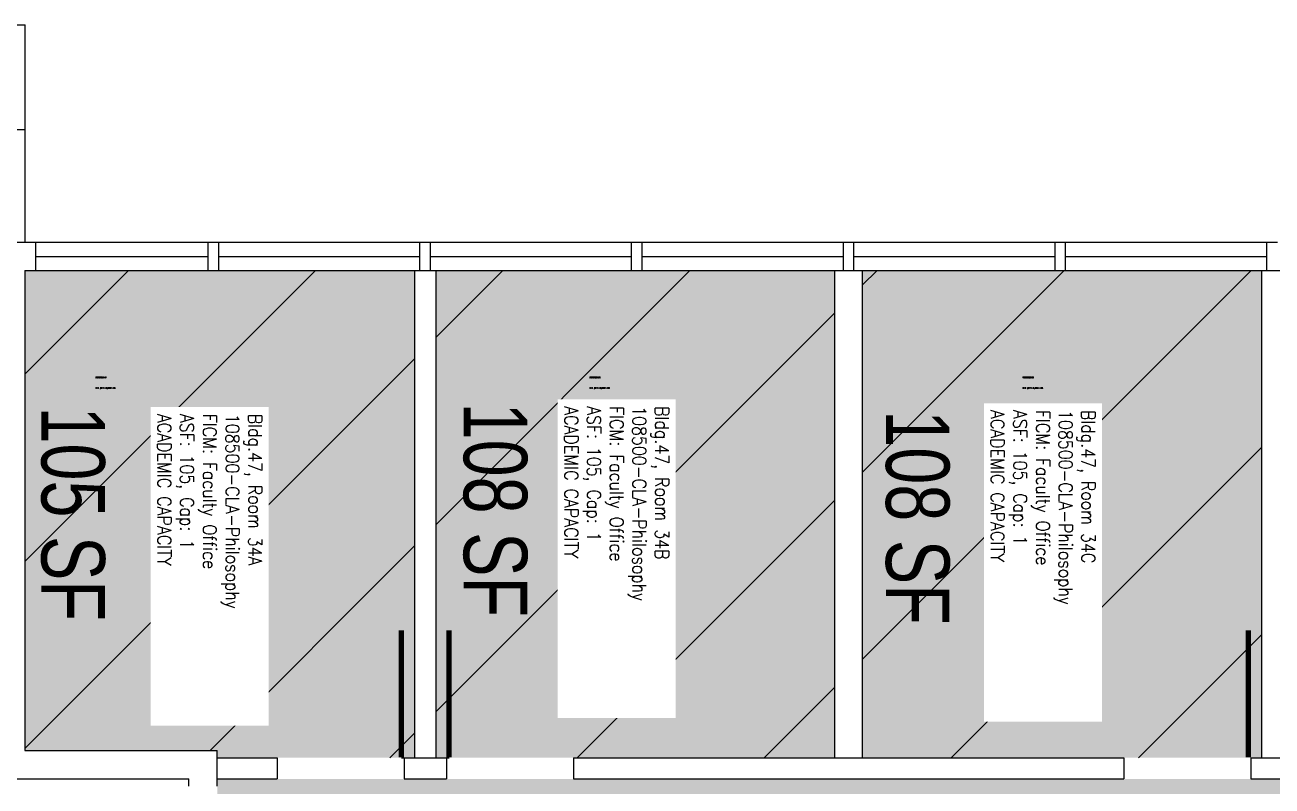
# Model space of a CAD drawing. Header units: inches. Extents: x 0 to 3310, y -908 to 1330.
# Drawn here: x 1684 to 2037.4, y -448 to -232.3 of the extents above; entities that cross this region are included whole.
import ezdxf
from ezdxf.enums import TextEntityAlignment as Align

# ---------------------------------------------------------------- set-up
doc = ezdxf.new("R2010")
doc.units = ezdxf.units.IN
doc.header["$LTSCALE"] = 0.25
doc.header["$MEASUREMENT"] = 0
for name, color, linetype in [('A-DOOR', 2, 'CONTINUOUS'), ('A-GLAZ', 1, 'CONTINUOUS'), ('A-GLAZ-SILL', 2, 'CONTINUOUS'), ('A-IDEN-CNUM', 7, 'CONTINUOUS'), ('A-IDEN-RNUM', 7, 'CONTINUOUS'), ('A-IDEN-SNUM', 4, 'CONTINUOUS'), ('A-IDEN-VNUM', 4, 'CONTINUOUS'), ('A-WALL', 5, 'CONTINUOUS'), ('AREA-TEXT', 3, 'CONTINUOUS'), ('Rooms-Capacity', 4, 'CONTINUOUS'), ('Rooms-Category-Color', 7, 'CONTINUOUS'), ('Rooms-College-Color', 7, 'CONTINUOUS'), ('Rooms-Department-Color', 7, 'CONTINUOUS'), ('Rooms-Division-Color', 7, 'CONTINUOUS'), ('Rooms-Information', 7, 'CONTINUOUS')]:
    doc.layers.add(name, color=color, linetype=linetype)
doc.styles.add('AREA', font='arial.ttf', dxfattribs={"width": 0.75, "height": 18})
doc.styles.add('ROOMSNUMBER', font='txt.shx', dxfattribs={"height": 0.03})
doc.styles.add('ROOMVNUMBER', font='simplex.shx', dxfattribs={"width": 0.85})

msp = doc.modelspace()

# ---------------------------------------------------------------- hatches: boundary and pattern name
at = {"layer": 'Rooms-Capacity'}
h = msp.add_hatch(dxfattribs=at)
h.set_pattern_fill('ANSI31', color=256, scale=300, style=0)
h.paths.add_polyline_path([(1794.44, -301.91), (1738.94, -301.91), (1735.94, -301.91), (1686.98, -301.91), (1683.98, -301.91), (1683.98, -437.91), (1738.49, -437.91), (1738.49, -439.95), (1791.44, -439.95), (1794.44, -439.95)])
h = msp.add_hatch(dxfattribs=at)
h.set_pattern_fill('ANSI31', color=256, scale=300, style=0)
h.paths.add_polyline_path([(1913.49, -301.91), (1913.48, -301.91), (1858.94, -301.91), (1855.94, -301.91), (1800.44, -301.91), (1800.44, -439.95), (1803.44, -439.95), (1913.49, -439.95)])
h = msp.add_hatch(dxfattribs=at)
h.set_pattern_fill('ANSI31', color=256, scale=300, style=0)
h.paths.add_polyline_path([(2034.44, -301.91), (1978.94, -301.91), (1975.94, -301.91), (1921.41, -301.91), (1921.41, -439.95), (2031.44, -439.95), (2034.44, -439.95)])
at = {"layer": 'Rooms-Category-Color', "true_color": 0xfa9ba3}
for points in [[(1794.44, -301.91), (1738.94, -301.91), (1735.94, -301.91), (1686.98, -301.91), (1683.98, -301.91), (1683.98, -437.91), (1738.49, -437.91), (1738.49, -439.95), (1791.44, -439.95), (1794.44, -439.95)], [(1913.49, -301.91), (1913.48, -301.91), (1858.94, -301.91), (1855.94, -301.91), (1800.44, -301.91), (1800.44, -439.95), (1803.44, -439.95), (1913.49, -439.95)], [(2034.44, -301.91), (1978.94, -301.91), (1975.94, -301.91), (1921.41, -301.91), (1921.41, -439.95), (2031.44, -439.95), (2034.44, -439.95)]]:
    msp.add_hatch(color=241, dxfattribs=at).paths.add_polyline_path(points)
at = {"layer": 'Rooms-Category-Color', "true_color": 0xadadad}
msp.add_hatch(color=253, dxfattribs=at).paths.add_polyline_path([(2579.93, -463.95), (2579.93, -445.95), (2407.44, -445.95), (2283.44, -445.95), (2271.44, -445.95), (2043.44, -445.95), (2031.44, -445.95), (1803.44, -445.95), (1791.44, -445.95), (1738.49, -445.95), (1738.49, -447.95), (1738.49, -461.94), (1738.49, -501.95), (1738.49, -515.94), (1738.49, -517.95), (1791.44, -517.95), (1803.44, -517.95), (2031.44, -517.95), (2043.44, -517.95), (2271.44, -517.95), (2283.44, -517.95), (2401.44, -517.95), (2401.44, -571.95), (2455.94, -571.95), (2455.94, -517.95), (2579.93, -517.95), (2579.93, -499.95)])
at = {"layer": 'Rooms-College-Color', "true_color": 0xb2d6e9}
for points in [[(1794.44, -301.91), (1738.94, -301.91), (1735.94, -301.91), (1686.98, -301.91), (1683.98, -301.91), (1683.98, -437.91), (1738.49, -437.91), (1738.49, -439.95), (1791.44, -439.95), (1794.44, -439.95)], [(1913.49, -301.91), (1913.48, -301.91), (1858.94, -301.91), (1855.94, -301.91), (1800.44, -301.91), (1800.44, -439.95), (1803.44, -439.95), (1913.49, -439.95)], [(2034.44, -301.91), (1978.94, -301.91), (1975.94, -301.91), (1921.41, -301.91), (1921.41, -439.95), (2031.44, -439.95), (2034.44, -439.95)]]:
    msp.add_hatch(color=254, dxfattribs=at).paths.add_polyline_path(points)
at = {"layer": 'Rooms-College-Color', "true_color": 0xadadad}
msp.add_hatch(color=253, dxfattribs=at).paths.add_polyline_path([(2579.93, -463.95), (2579.93, -445.95), (2407.44, -445.95), (2283.44, -445.95), (2271.44, -445.95), (2043.44, -445.95), (2031.44, -445.95), (1803.44, -445.95), (1791.44, -445.95), (1738.49, -445.95), (1738.49, -447.95), (1738.49, -461.94), (1738.49, -501.95), (1738.49, -515.94), (1738.49, -517.95), (1791.44, -517.95), (1803.44, -517.95), (2031.44, -517.95), (2043.44, -517.95), (2271.44, -517.95), (2283.44, -517.95), (2401.44, -517.95), (2401.44, -571.95), (2455.94, -571.95), (2455.94, -517.95), (2579.93, -517.95), (2579.93, -499.95)])
at = {"layer": 'Rooms-Department-Color', "true_color": 0xb2d6e9}
for points in [[(1794.44, -301.91), (1738.94, -301.91), (1735.94, -301.91), (1686.98, -301.91), (1683.98, -301.91), (1683.98, -437.91), (1738.49, -437.91), (1738.49, -439.95), (1791.44, -439.95), (1794.44, -439.95)], [(1913.49, -301.91), (1913.48, -301.91), (1858.94, -301.91), (1855.94, -301.91), (1800.44, -301.91), (1800.44, -439.95), (1803.44, -439.95), (1913.49, -439.95)], [(2034.44, -301.91), (1978.94, -301.91), (1975.94, -301.91), (1921.41, -301.91), (1921.41, -439.95), (2031.44, -439.95), (2034.44, -439.95)]]:
    msp.add_hatch(color=254, dxfattribs=at).paths.add_polyline_path(points)
at = {"layer": 'Rooms-Department-Color', "true_color": 0xacacac}
msp.add_hatch(color=253, dxfattribs=at).paths.add_polyline_path([(2579.93, -463.95), (2579.93, -445.95), (2407.44, -445.95), (2283.44, -445.95), (2271.44, -445.95), (2043.44, -445.95), (2031.44, -445.95), (1803.44, -445.95), (1791.44, -445.95), (1738.49, -445.95), (1738.49, -447.95), (1738.49, -461.94), (1738.49, -501.95), (1738.49, -515.94), (1738.49, -517.95), (1791.44, -517.95), (1803.44, -517.95), (2031.44, -517.95), (2043.44, -517.95), (2271.44, -517.95), (2283.44, -517.95), (2401.44, -517.95), (2401.44, -571.95), (2455.94, -571.95), (2455.94, -517.95), (2579.93, -517.95), (2579.93, -499.95)])
at = {"layer": 'Rooms-Division-Color', "true_color": 0xb2d6e9}
for points in [[(1794.44, -301.91), (1738.94, -301.91), (1735.94, -301.91), (1686.98, -301.91), (1683.98, -301.91), (1683.98, -437.91), (1738.49, -437.91), (1738.49, -439.95), (1791.44, -439.95), (1794.44, -439.95)], [(1913.49, -301.91), (1913.48, -301.91), (1858.94, -301.91), (1855.94, -301.91), (1800.44, -301.91), (1800.44, -439.95), (1803.44, -439.95), (1913.49, -439.95)], [(2034.44, -301.91), (1978.94, -301.91), (1975.94, -301.91), (1921.41, -301.91), (1921.41, -439.95), (2031.44, -439.95), (2034.44, -439.95)]]:
    msp.add_hatch(color=254, dxfattribs=at).paths.add_polyline_path(points)
at = {"layer": 'Rooms-Division-Color', "true_color": 0xadadad}
msp.add_hatch(color=253, dxfattribs=at).paths.add_polyline_path([(2579.93, -463.95), (2579.93, -445.95), (2407.44, -445.95), (2283.44, -445.95), (2271.44, -445.95), (2043.44, -445.95), (2031.44, -445.95), (1803.44, -445.95), (1791.44, -445.95), (1738.49, -445.95), (1738.49, -447.95), (1738.49, -461.94), (1738.49, -501.95), (1738.49, -515.94), (1738.49, -517.95), (1791.44, -517.95), (1803.44, -517.95), (2031.44, -517.95), (2043.44, -517.95), (2271.44, -517.95), (2283.44, -517.95), (2401.44, -517.95), (2401.44, -571.95), (2455.94, -571.95), (2455.94, -517.95), (2579.93, -517.95), (2579.93, -499.95)])

# ---------------------------------------------------------------- linework, layer by layer
at = {"layer": 'A-DOOR', "elevation": 0}
for points in [[(1790.69, -439.86, 1.5, 1.5, 0), (1790.69, -403.86, 0, 0, 0), (1791.44, -403.86, 0, 0, 0.414214), (1755.44, -439.86, 0, 0, 0.414214)], [(1804.19, -439.86, 1.5, 1.5, 0), (1804.19, -403.86, 0, 0, 0), (1803.44, -403.86, 0, 0, -0.414214), (1839.44, -439.86, 0, 0, -0.414214)], [(2030.69, -439.86, 1.5, 1.5, 0), (2030.69, -403.86, 0, 0, 0), (2031.44, -403.86, 0, 0, 0.414214), (1995.44, -439.86, 0, 0, 0.414214)]]:
    msp.add_lwpolyline(points, format="xyseb", dxfattribs=at)
at = {"layer": 'A-GLAZ'}
for p, q in [((1686.98, -297.89, 0), (1735.94, -297.89, 0)), ((1738.94, -297.89, 0), (1795.94, -297.89, 0)), ((1798.94, -297.89, 0), (1855.94, -297.89, 0)), ((1858.94, -297.89, 0), (1915.94, -297.89, 0)), ((1918.94, -297.89, 0), (1975.94, -297.89, 0)), ((1978.94, -297.89, 0), (2035.94, -297.89, 0))]:
    msp.add_line(p, q, dxfattribs=at)
at = {"layer": 'A-GLAZ-SILL'}
for p, q in [((1686.98, -293.87, 0), (1735.94, -293.87, 0)), ((1738.94, -293.87, 0), (1795.94, -293.87, 0)), ((1798.94, -293.87, 0), (1855.94, -293.87, 0)), ((1858.94, -293.87, 0), (1915.94, -293.87, 0)), ((1918.94, -293.87, 0), (1975.94, -293.87, 0)), ((1978.94, -293.87, 0), (2035.94, -293.87, 0)), ((1686.98, -301.91, 0), (1735.94, -301.91, 0)), ((1738.94, -301.91, 0), (1794.44, -301.91, 0)), ((1800.44, -301.91, 0), (1855.94, -301.91, 0)), ((1858.94, -301.91, 0), (1913.48, -301.91, 0)), ((1921.4, -301.91, 0), (1975.94, -301.91, 0)), ((1978.94, -301.91, 0), (2034.44, -301.91, 0))]:
    msp.add_line(p, q, dxfattribs=at)
at = {"layer": 'A-WALL'}
for p, q in [((1663.98, -232.3, 0), (1684.02, -232.3)), ((1684.02, -293.87), (1684.02, -232.3, 0)), ((1675.98, -261.92), (1684.02, -261.92)), ((1675.98, -293.87), (1686.98, -293.87)), ((1686.98, -293.87), (1686.98, -301.91)), ((1735.94, -301.91, 0), (1735.94, -293.84, 0)), ((1735.94, -293.87, 0), (1738.94, -293.87, 0)), ((1738.94, -301.91, 0), (1738.94, -293.84, 0)), ((1795.94, -301.91, 0), (1795.94, -293.84, 0)), ((1795.94, -293.87, 0), (1798.94, -293.87, 0)), ((1798.94, -301.91, 0), (1798.94, -293.84, 0)), ((1855.94, -301.91, 0), (1855.94, -293.84, 0)), ((1855.94, -293.87, 0), (1858.94, -293.87, 0)), ((1858.94, -301.91, 0), (1858.94, -293.84, 0)), ((1915.94, -301.91, 0), (1915.94, -293.84, 0)), ((1915.94, -293.87, 0), (1918.94, -293.87, 0)), ((1918.94, -301.91, 0), (1918.94, -293.84, 0)), ((1975.94, -301.91, 0), (1975.94, -293.84, 0)), ((1975.94, -293.87, 0), (1978.94, -293.87, 0)), ((1978.94, -301.91, 0), (1978.94, -293.84, 0)), ((2035.94, -301.91, 0), (2035.94, -293.84, 0)), ((2035.94, -293.87, 0), (2038.94, -293.87, 0)), ((1683.98, -301.91), (1683.98, -437.91)), ((1683.98, -301.91), (1686.98, -301.91)), ((1735.94, -301.91, 0), (1738.94, -301.91, 0)), ((1794.44, -301.91, 0), (1800.44, -301.91, 0)), ((1794.44, -301.91, 0), (1794.44, -439.95, 0)), ((1800.44, -301.91, 0), (1800.44, -439.95, 0)), ((1855.94, -301.91, 0), (1858.94, -301.91, 0)), ((1913.48, -301.91, 0), (1921.4, -301.91, 0)), ((1913.49, -439.95, 0), (1913.49, -301.91, 0)), ((1915.94, -301.91, 0), (1918.94, -301.91, 0)), ((1921.41, -439.95, 0), (1921.41, -301.91, 0)), ((1975.94, -301.91, 0), (1978.94, -301.91, 0)), ((2034.44, -301.91, 0), (2040.44, -301.91, 0)), ((2034.44, -301.91, 0), (2034.44, -439.95, 0)), ((1683.98, -437.91, 0), (1738.49, -437.91, 0)), ((1738.49, -447.95, 0), (1738.49, -437.91, 0)), ((1738.49, -439.95, 0), (1755.44, -439.95, 0)), ((1755.44, -439.95, 0), (1755.44, -445.95, 0)), ((1790.69, -439.95, 0), (1791.44, -439.95, 0)), ((1791.44, -439.95, 0), (1803.44, -439.95, 0)), ((1791.44, -439.95, 0), (1791.44, -445.95, 0)), ((1803.44, -439.95, 0), (1804.19, -439.95, 0)), ((1803.44, -439.95, 0), (1803.44, -445.95, 0)), ((1839.44, -439.95, 0), (1839.44, -445.95, 0)), ((1839.44, -439.95, 0), (1995.44, -439.95, 0)), ((1995.44, -439.95, 0), (1995.44, -445.95, 0)), ((2031.44, -439.95, 0), (2043.44, -439.95, 0)), ((2031.44, -439.95, 0), (2031.44, -445.95, 0)), ((1675.98, -445.95, 0), (1730.45, -445.95, 0)), ((1730.45, -447.95, 0), (1730.45, -445.95, 0)), ((1738.49, -445.95, 0), (1755.44, -445.95, 0)), ((1791.44, -445.95, 0), (1803.44, -445.95, 0)), ((1839.44, -445.95, 0), (1995.44, -445.95, 0)), ((2031.44, -445.95, 0), (2043.44, -445.95, 0))]:
    msp.add_line(p, q, dxfattribs=at)

# ---------------------------------------------------------------- texts
at = {"layer": 'A-IDEN-CNUM', "style": 'ROOMSNUMBER'}
for s, p in [('CAD #047-0_0034-0A', (1703.99, -335.34)), ('CAD #047-0_0034-0B', (1844, -335.34)), ('CAD #047-0_0034-0C', (1966.78, -335.34))]:
    msp.add_text(s, height=0.36, dxfattribs=at).set_placement(p)
at = {"layer": 'A-IDEN-RNUM', "style": 'ROOMSNUMBER'}
for s, p in [('0034-A0', (1703.99, -332.34)), ('0034-B0', (1844, -332.34)), ('0034-C0', (1966.78, -332.34))]:
    msp.add_text(s, height=0.36, dxfattribs=at).set_placement(p)
at = {"layer": 'A-IDEN-SNUM', "style": 'ROOMSNUMBER'}
for s, p in [('04700034A0', (1703.99, -332.34)), ('04700034B0', (1844, -332.34)), ('04700034C0', (1966.78, -332.34))]:
    msp.add_text(s, height=0.36, dxfattribs=at).set_placement(p)
at = {"layer": 'A-IDEN-VNUM', "style": 'ROOMVNUMBER', "width": 0.85}
for s, p in [('34A', (1721.59, -342.51)), ('34B', (1836.92, -340.34)), ('34C', (1957.7, -341.42))]:
    msp.add_text(s, height=27, rotation=270, dxfattribs=at).set_placement(p)
at = {"layer": 'AREA-TEXT', "style": 'AREA', "width": 0.75}
for s, p in [('105 SF', (1697.65, -370.79)), ('108 SF', (1817.34, -369.7)), ('108 SF', (1937.02, -371.87))]:
    msp.add_text(s, height=18, rotation=270, dxfattribs=at).set_placement(p, align=Align.MIDDLE_CENTER)

# ---------------------------------------------------------------- next in the draw order: texts
at = {"layer": 'Rooms-Information', "char_height": 3.85714, "width": 86.4, "attachment_point": 7, "rotation": 270, "style": 'ROOMVNUMBER', "bg_fill": 3, "box_fill_scale": 1.5, "bg_fill_color": 256, "bg_fill_true_color": 13158600, "bg_fill_transparency": 0}
for s, insert in [('Bldg.47, Room 34B^M^J108500-CLA-Philosophy^M^JFICM: Faculty Office^M^JASF: 105, Cap: 1^M^JACADEMIC CAPACITY', (1836.92, -340.34)), ('Bldg.47, Room 34A^M^J108500-CLA-Philosophy^M^JFICM: Faculty Office^M^JASF: 105, Cap: 1^M^JACADEMIC CAPACITY', (1721.59, -342.51)), ('Bldg.47, Room 34C^M^J108500-CLA-Philosophy^M^JFICM: Faculty Office^M^JASF: 105, Cap: 1^M^JACADEMIC CAPACITY', (1957.7, -341.42))]:
    msp.add_mtext(s, dxfattribs=dict(at, insert=insert))

doc.saveas('drawing.dxf')
